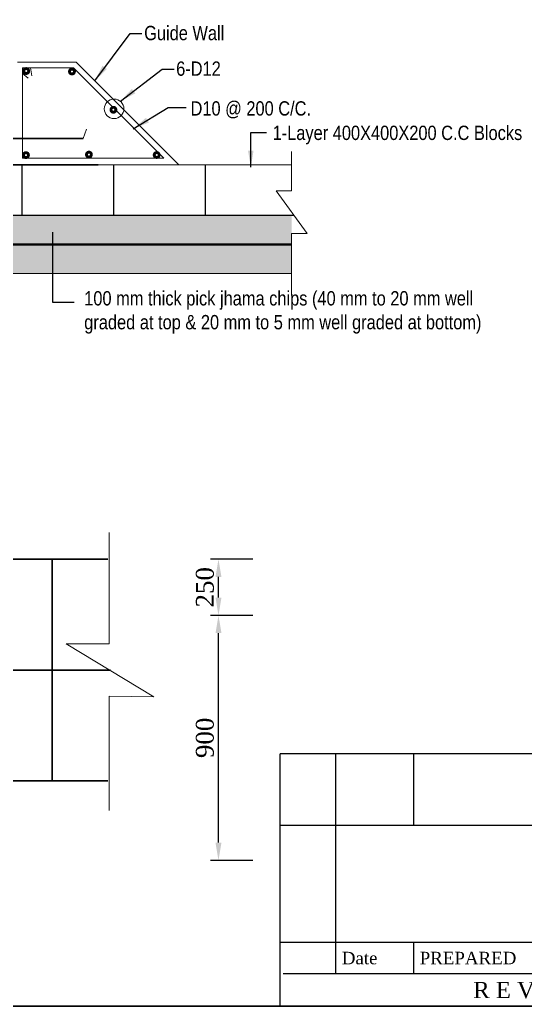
# Model space of a CAD drawing. Header units: metres. Extents: x -1354 to 3686, y -9962 to -7697.
# Drawn here: x 2766.54 to 2789.23, y -7807.27 to -7762.98 of the extents above; entities that cross this region are included whole.
import ezdxf
from ezdxf.enums import TextEntityAlignment as Align

# ---------------------------------------------------------------- set-up
doc = ezdxf.new("R2010")
doc.units = ezdxf.units.M
doc.layers.add('Blocks', color=11, linetype='Continuous', lineweight=9)
doc.layers.add('Layer1', color=7, linetype='Continuous', lineweight=13)
doc.layers.add('LINE', color=7, linetype='Continuous')
doc.styles.get("Standard").update_dxf_attribs({"font": 'times.ttf'})
doc.styles.add('TIMES', font='ARIALN.TTF')
doc.dimstyles.get("Standard").update_dxf_attribs({"dimtxt": 0.5, "dimasz": 0.4075, "dimexe": 0.364, "dimexo": 0.219, "dimgap": 0.09, "dimtad": 0, "dimdec": 0, "dimlfac": 1000, "dimzin": 0, "dimdsep": 46, "dimtxsty": 'Standard', "dimcen": 0.09, "dimadec": 0, "dimazin": 0, "dimtfac": 1, "dimtdec": 0, "dimtofl": 0, "dimtmove": 0, "dimatfit": 3, "dimfxl": 1, "dimtolj": 1, "dimtzin": 0, "dimarcsym": 0})
pattern_1 = [(50, (-160.9988, -7747.1978), (1.2752927, -0.1115736), [0.13335, -1.46685]), (355, (-160.9988, -7747.1978), (-0.2466998, 1.3373965), [0.10668, -1.17348]), (100.451, (-160.8925, -7747.2071), (1.0285975, 1.2258168), [0.11333, -1.24663]), (46.1842, (-160.9988, -7746.8422), (1.8975533, -0.2942963), [0.200025, -2.200275]), (96.6356, (-160.8407, -7746.8667), (1.6618296, 1.7319789), [0.169995, -1.869945]), (351.184, (-160.9988, -7746.8422), (1.6618322, 1.7319758), [0.16002, -1.76022]), (21, (-160.821, -7746.9311), (1.06130416, -0.71585863), [0.13335, -1.46685]), (326, (-160.821, -7746.9311), (0.4326142, 1.28931576), [0.10668, -1.17348]), (71.4514, (-160.7326, -7746.9907), (1.49391544, 0.57346), [0.11333, -1.24663]), (37.5, (-160.9988, -7747.19777), (0.02162022, 0.59188527), [0, -1.159256, 0, -1.19126, 0, -1.177925]), (7.5, (-160.9988, -7747.1978), (0.46773764, 0.70126402), [0, -0.679196, 0, -1.132586, 0, -0.448945]), (327.5, (-161.3953, -7747.19777), (0.94913417, -0.04010121), [0, -0.4445, 0, -1.38684, 0, -1.84023]), (317.5, (-161.5731, -7747.1978), (1.03690427, 0.17798544), [0, -0.57785, 0, -0.921004, 0, -1.30683])]
pattern_2 = [(37.5, (-160.99882, -7747.19777), (-0.01280025, 0.39153059), [0, -0.308864, 0, -0.34544, 0, -0.3302]), (7.5, (-160.9988, -7747.19777), (0.35961863, 0.57346008), [0, -0.166624, 0, -0.278384, 0, -0.10668]), (327.5, (-161.24876, -7747.19777), (0.632793896, 0.001149748), [0, -0.1016, 0, -0.36576, 0, -0.47752]), (317.5, (-161.24876, -7747.19777), (0.61084516, 0.17834346), [0, -0.0508, 0, -0.239776, 0, -0.27432])]

# ---------------------------------------------------------------- blocks, each defined once
blk = doc.blocks.new('*D968')
at = {"layer": 'Defpoints', "color": 0, "lineweight": -3}
for p in [(2775.458, -7789.72), (2777.217, -7789.72), (2777.217, -7800.722)]:
    blk.add_point(p, dxfattribs=at)
at = {"layer": 'Layer1', "color": 0, "lineweight": -2}
for p, q in [((2776.998, -7789.72), (2775.094, -7789.72)), ((2776.998, -7800.722), (2775.094, -7800.722))]:
    blk.add_line(p, q, dxfattribs=at)
at = {"layer": 'Layer1', "color": 7, "lineweight": -2}
blk.add_line((2775.458, -7799.922), (2775.458, -7790.52), dxfattribs=at)
at = {"layer": 'Layer1', "color": 7, "lineweight": -3}
for points in [[(2775.325, -7790.52), (2775.592, -7790.52), (2775.458, -7789.72)], [(2775.325, -7799.922), (2775.592, -7799.922), (2775.458, -7800.722)]]:
    blk.add_solid(points, dxfattribs=at)
at = {"layer": 'Layer1', "color": 0, "lineweight": 30, "insert": (2774.85, -7795.221), "char_height": 0.8, "attachment_point": 5, "rotation": 90}
blk.add_mtext('\\A1;900', dxfattribs=at)
blk = doc.blocks.new('*D969')
at = {"layer": 'Defpoints', "color": 0, "lineweight": -3}
for p in [(2775.458, -7787.198), (2777.217, -7787.198), (2777.217, -7789.72)]:
    blk.add_point(p, dxfattribs=at)
at = {"layer": 'Layer1', "color": 0, "lineweight": -2}
for p, q in [((2776.998, -7787.198), (2775.094, -7787.198)), ((2776.998, -7789.72), (2775.094, -7789.72))]:
    blk.add_line(p, q, dxfattribs=at)
at = {"layer": 'Layer1', "color": 7, "lineweight": -2}
blk.add_line((2775.458, -7788.92), (2775.458, -7787.998), dxfattribs=at)
at = {"layer": 'Layer1', "color": 7, "lineweight": -3}
for points in [[(2775.325, -7787.998), (2775.592, -7787.998), (2775.458, -7787.198)], [(2775.325, -7788.92), (2775.592, -7788.92), (2775.458, -7789.72)]]:
    blk.add_solid(points, dxfattribs=at)
at = {"layer": 'Layer1', "color": 0, "lineweight": 30, "insert": (2774.851, -7788.459), "char_height": 0.8, "attachment_point": 5, "rotation": 90}
blk.add_mtext('\\A1;250', dxfattribs=at)
blk = doc.blocks.new('*D1005')
at = {"layer": 'Defpoints', "color": 0, "lineweight": -3}
for p in [(2775.458, -7789.72), (2777.217, -7789.72), (2777.217, -7800.722)]:
    blk.add_point(p, dxfattribs=at)
at = {"layer": 'Layer1', "color": 0, "lineweight": -2}
for p, q in [((2776.998, -7789.72), (2775.094, -7789.72)), ((2776.998, -7800.722), (2775.094, -7800.722))]:
    blk.add_line(p, q, dxfattribs=at)
at = {"layer": 'Layer1', "color": 7, "lineweight": -2}
blk.add_line((2775.458, -7799.922), (2775.458, -7790.52), dxfattribs=at)
at = {"layer": 'Layer1', "color": 7, "lineweight": -3}
for points in [[(2775.325, -7790.52), (2775.592, -7790.52), (2775.458, -7789.72)], [(2775.325, -7799.922), (2775.592, -7799.922), (2775.458, -7800.722)]]:
    blk.add_solid(points, dxfattribs=at)
at = {"layer": 'Layer1', "color": 0, "lineweight": 30, "insert": (2774.85, -7795.221), "char_height": 0.8, "attachment_point": 5, "rotation": 90}
blk.add_mtext('\\A1;900', dxfattribs=at)
blk = doc.blocks.new('*D1006')
at = {"layer": 'Defpoints', "color": 0, "lineweight": -3}
for p in [(2775.458, -7787.198), (2777.217, -7787.198), (2777.217, -7789.72)]:
    blk.add_point(p, dxfattribs=at)
at = {"layer": 'Layer1', "color": 0, "lineweight": -2}
for p, q in [((2776.998, -7787.198), (2775.094, -7787.198)), ((2776.998, -7789.72), (2775.094, -7789.72))]:
    blk.add_line(p, q, dxfattribs=at)
at = {"layer": 'Layer1', "color": 7, "lineweight": -2}
blk.add_line((2775.458, -7788.92), (2775.458, -7787.998), dxfattribs=at)
at = {"layer": 'Layer1', "color": 7, "lineweight": -3}
for points in [[(2775.325, -7787.998), (2775.592, -7787.998), (2775.458, -7787.198)], [(2775.325, -7788.92), (2775.592, -7788.92), (2775.458, -7789.72)]]:
    blk.add_solid(points, dxfattribs=at)
at = {"layer": 'Layer1', "color": 0, "lineweight": 30, "insert": (2774.851, -7788.459), "char_height": 0.8, "attachment_point": 5, "rotation": 90}
blk.add_mtext('\\A1;250', dxfattribs=at)

msp = doc.modelspace()

# ---------------------------------------------------------------- hatches: boundary and pattern name
at = {"layer": 'Blocks', "lineweight": 9, "ltscale": 0.05}
h = msp.add_hatch(dxfattribs=at)
h.set_pattern_fill('AR-CONC', color=0, scale=0.007, style=0)
h.set_pattern_definition(pattern_1)
h.paths.add_polyline_path([(2778.739829, -7771.757369), (2730.495733, -7771.757369), (2730.495733, -7773.062369), (2778.739829, -7773.062369)])
h = msp.add_hatch(dxfattribs=at)
h.set_pattern_fill('AR-CONC', color=0, scale=0.007, style=0)
h.set_pattern_definition(pattern_1)
h.paths.add_polyline_path([(2778.739829, -7771.757369), (2730.495733, -7771.757369), (2730.495733, -7773.062369), (2778.739829, -7773.062369)])
h = msp.add_hatch(dxfattribs=at)
h.set_pattern_fill('AR-SAND', color=0, scale=0.008, style=0)
h.set_pattern_definition(pattern_2)
h.paths.add_polyline_path([(2778.739829, -7773.062369), (2742.964304, -7773.062369), (2742.964304, -7774.367369), (2778.739829, -7774.367369)])
h = msp.add_hatch(dxfattribs=at)
h.set_pattern_fill('AR-SAND', color=0, scale=0.008, style=0)
h.set_pattern_definition(pattern_2)
h.paths.add_polyline_path([(2778.739829, -7773.062369), (2742.964304, -7773.062369), (2742.964304, -7774.367369), (2778.739829, -7774.367369)])

# ---------------------------------------------------------------- linework, layer by layer
at = {"color": 0, "linetype": 'Continuous', "lineweight": -3, "ltscale": 0.5}
for p, q in [((2766.630446, -7769.49791), (2766.630446, -7771.747069)), ((2766.630446, -7769.49791), (2766.630446, -7771.747069)), ((2770.745613, -7769.49791), (2770.745613, -7771.747069)), ((2770.745613, -7769.49791), (2770.745613, -7771.747069)), ((2774.860781, -7769.49791), (2774.860781, -7771.747069)), ((2774.860781, -7769.49791), (2774.860781, -7771.747069)), ((2730.495733, -7771.747069), (2778.840548, -7771.747069)), ((2730.495733, -7771.747069), (2778.840548, -7771.747069))]:
    msp.add_line(p, q, dxfattribs=at)
at = {"layer": 'Blocks', "color": 0, "lineweight": 13, "ltscale": 0.05}
for p, q in [((2769.071781, -7764.887723), (2766.443781, -7764.887723)), ((2769.071781, -7764.887723), (2766.443781, -7764.887723)), ((2769.071781, -7764.887723), (2773.681968, -7769.49791)), ((2769.071781, -7764.887723), (2773.681968, -7769.49791)), ((2766.667848, -7765.133439), (2766.667848, -7769.189635)), ((2768.95491, -7765.133439), (2766.667848, -7765.133439)), ((2766.667848, -7765.133439), (2766.667848, -7769.189635)), ((2768.95491, -7765.133439), (2766.667848, -7765.133439)), ((2767.016492, -7765.133439), (2767.075943, -7765.493554)), ((2767.016492, -7765.133439), (2767.075943, -7765.493554)), ((2768.95491, -7765.133439), (2773.011106, -7769.189635)), ((2768.95491, -7765.133439), (2773.011106, -7769.189635)), ((2769.534813, -7767.886724), (2769.383972, -7768.310489)), ((2769.534813, -7767.886724), (2769.383972, -7768.310489)), ((2766.667848, -7769.189635), (2773.011106, -7769.189635)), ((2766.667848, -7769.189635), (2773.011106, -7769.189635)), ((2739.173781, -7769.49791), (2778.739829, -7769.49791)), ((2739.173781, -7769.49791), (2778.739829, -7769.49791)), ((2778.739829, -7774.367369), (2730.495733, -7774.367369)), ((2778.739829, -7774.367369), (2730.495733, -7774.367369)), ((2770.549693, -7785.998577), (2770.549693, -7790.997469)), ((2770.549693, -7785.998577), (2770.549693, -7790.997469)), ((2770.549693, -7790.997469), (2768.615405, -7790.997469)), ((2768.615405, -7790.997469), (2772.555165, -7793.377074)), ((2770.549693, -7790.997469), (2768.615405, -7790.997469)), ((2768.615405, -7790.997469), (2772.555165, -7793.377074)), ((2772.555165, -7793.377074), (2770.549693, -7793.353524)), ((2770.549693, -7793.353524), (2770.549693, -7798.481094)), ((2772.555165, -7793.377074), (2770.549693, -7793.353524)), ((2770.549693, -7793.353524), (2770.549693, -7798.481094))]:
    msp.add_line(p, q, dxfattribs=at)
at = {"layer": 'Blocks', "color": 0, "lineweight": 40, "ltscale": 0.05}
msp.add_line((2778.739829, -7773.062369), (2730.495733, -7773.062369), dxfattribs=at)
msp.add_line((2778.739829, -7773.062369), (2730.495733, -7773.062369), dxfattribs=at)
at = {"layer": 'Blocks', "color": 0, "lineweight": 13, "ltscale": 0.05}
for points in [[(2766.667848, -7765.387957), (2766.917356, -7765.59915)], [(2766.667848, -7765.387957), (2766.917356, -7765.59915)], [(2778.739829, -7768.88739), (2778.739829, -7770.657563), (2778.047285, -7770.657563), (2779.44076, -7772.57143), (2778.739829, -7772.57143), (2778.739829, -7775.355652)], [(2778.739829, -7768.88739), (2778.739829, -7770.657563), (2778.047285, -7770.657563), (2779.44076, -7772.57143), (2778.739829, -7772.57143), (2778.739829, -7775.355652)]]:
    msp.add_lwpolyline(points, dxfattribs=at)
msp.add_circle((2770.771741, -7766.977149), 0.440227, dxfattribs=at)
msp.add_circle((2770.771741, -7766.977149), 0.440227, dxfattribs=at)
at = {"layer": 'Layer1', "color": 7, "lineweight": 30}
for p, q in [((2739.984543, -7768.310489), (2769.383972, -7768.310489)), ((2739.984543, -7768.310489), (2769.383972, -7768.310489)), ((2770.061781, -7769.49791), (2739.173781, -7769.49791)), ((2770.061781, -7769.49791), (2739.173781, -7769.49791)), ((2763.022376, -7787.197578), (2769.25492, -7787.197578)), ((2763.022376, -7787.197578), (2769.25492, -7787.197578))]:
    msp.add_line(p, q, dxfattribs=at)
for points in [[(2813.54408, -7807.272354), (2726.087141, -7807.272354), (2726.087141, -7729.910608), (2837.186222, -7729.910608), (2837.186222, -7790.795543), (2837.186222, -7804.750124), (2837.186222, -7807.272354)], [(2813.54408, -7807.272354), (2726.087141, -7807.272354), (2726.087141, -7729.910608), (2837.186222, -7729.910608), (2837.186222, -7790.795543), (2837.186222, -7804.750124), (2837.186222, -7807.272354)], [(2763.022376, -7792.174218), (2767.999016, -7792.174218), (2767.999016, -7787.197578), (2763.022376, -7787.197578)], [(2763.022376, -7792.174218), (2767.999016, -7792.174218), (2767.999016, -7787.197578), (2763.022376, -7787.197578)], [(2763.022376, -7797.150858), (2767.999016, -7797.150858), (2767.999016, -7792.174218), (2763.022376, -7792.174218)], [(2763.022376, -7797.150858), (2767.999016, -7797.150858), (2767.999016, -7792.174218), (2763.022376, -7792.174218)]]:
    msp.add_lwpolyline(points, close=True, dxfattribs=at)
at = {"layer": 'Layer1', "color": 7, "lineweight": 30, "const_width": 0.218963}
for points in [[(2766.894598, -7765.280247, -1), (2766.76322, -7765.280247, -1)], [(2766.894598, -7765.280247, -1), (2766.76322, -7765.280247, -1)], [(2768.94706, -7765.303378, -1), (2768.815682, -7765.303378, -1)], [(2768.94706, -7765.303378, -1), (2768.815682, -7765.303378, -1)], [(2770.807347, -7767.019559, -1), (2770.675969, -7767.019559, -1)], [(2770.807347, -7767.019559, -1), (2770.675969, -7767.019559, -1)], [(2766.882372, -7769.055401, -1), (2766.750994, -7769.055401, -1)], [(2766.882372, -7769.055401, -1), (2766.750994, -7769.055401, -1)], [(2769.708628, -7769.032792, -1), (2769.57725, -7769.032792, -1)], [(2769.708628, -7769.032792, -1), (2769.57725, -7769.032792, -1)], [(2772.750374, -7769.050518, -1), (2772.618996, -7769.050518, -1)], [(2772.750374, -7769.050518, -1), (2772.618996, -7769.050518, -1)]]:
    msp.add_lwpolyline(points, format="xyb", close=True, dxfattribs=at)
at = {"layer": 'Layer1', "color": 7, "lineweight": 30}
for points in [[(2770.487336, -7787.197578), (2767.999016, -7787.197578), (2767.999016, -7792.174218), (2770.558333, -7792.174218)], [(2770.487336, -7787.197578), (2767.999016, -7787.197578), (2767.999016, -7792.174218), (2770.558333, -7792.174218)], [(2770.612529, -7792.174218), (2767.999016, -7792.174218), (2767.999016, -7797.150858), (2770.487336, -7797.150858)], [(2770.612529, -7792.174218), (2767.999016, -7792.174218), (2767.999016, -7797.150858), (2770.487336, -7797.150858)]]:
    msp.add_lwpolyline(points, dxfattribs=at)
at = {"layer": 'LINE', "lineweight": -2, "ltscale": 0.5}
for p, q in [((2803.041073, -7795.93067), (2778.227856, -7795.93067)), ((2778.227856, -7807.272354), (2778.227856, -7795.93067)), ((2780.712874, -7795.93067), (2780.712874, -7805.810133)), ((2784.210083, -7795.93067), (2784.210083, -7799.161194)), ((2803.041073, -7799.161194), (2778.227856, -7799.161194)), ((2803.041073, -7804.405491), (2778.227856, -7804.405491)), ((2784.210083, -7804.405491), (2784.210083, -7805.810133)), ((2803.041073, -7805.810133), (2778.358316, -7805.810133))]:
    msp.add_line(p, q, dxfattribs=at)

# ---------------------------------------------------------------- texts
at = {"layer": 'Layer1', "color": 7, "lineweight": 30, "char_height": 0.6422922, "attachment_point": 1, "style": 'TIMES'}
for s, insert, width in [('Guide Wall', (2772.12169, -7763.252565), 5.62835096), ('Guide Wall', (2772.12169, -7763.252565), 5.62835096), ('6-D12', (2773.558972, -7764.850543), 5.62835096), ('6-D12', (2773.558972, -7764.850543), 5.62835096), ('D10 @ 200 C/C.', (2774.205038, -7766.637803), 5.62835096), ('D10 @ 200 C/C.', (2774.205038, -7766.637803), 5.62835096), ('1-Layer 400X400X200 C.C Blocks', (2777.887931, -7767.734844), 11.74285428), ('1-Layer 400X400X200 C.C Blocks', (2777.887931, -7767.734844), 11.74285428), ('100 mm thick pick jhama chips (40 mm to 20 mm well graded at top & 20 mm to 5 mm well graded at bottom) ', (2769.432056, -7775.164272), 19.45257056), ('100 mm thick pick jhama chips (40 mm to 20 mm well graded at top & 20 mm to 5 mm well graded at bottom) ', (2769.432056, -7775.164272), 19.45257056)]:
    msp.add_mtext(s, dxfattribs=dict(at, insert=insert, width=width))
at = {"layer": 'LINE', "lineweight": -2, "ltscale": 0.5}
for s, p in [('Date', (2780.993802, -7805.38874)), ('PREPARED', (2784.491011, -7805.38874))]:
    msp.add_text(s, height=0.5618566, dxfattribs=at).set_placement(p)
msp.add_text('R E V I S I O N S', height=0.73111054, dxfattribs=at).set_placement((2790.883266, -7806.906799), align=Align.CENTER)

# ---------------------------------------------------------------- dimensions: what is measured, and where the dimension line sits
at = {"layer": 'Layer1', "color": 7, "lineweight": 30}
for base, p1, p2, text, picture, middle in [((2775.458404, -7787.197578), (2777.21721, -7789.720035), (2777.21721, -7787.197578), '250', '*D969', (2774.851482, -7788.458807)), ((2775.458404, -7787.197578), (2777.21721, -7789.720035), (2777.21721, -7787.197578), '250', '*D1006', (2774.851482, -7788.458807)), ((2775.458404, -7789.720035), (2777.21721, -7800.721774), (2777.21721, -7789.720035), '900', '*D968', (2774.850329, -7795.220905)), ((2775.458404, -7789.720035), (2777.21721, -7800.721774), (2777.21721, -7789.720035), '900', '*D1005', (2774.850329, -7795.220905))]:
    dim = msp.add_linear_dim(base=base, p1=p1, p2=p2, angle=270, text=text, dimstyle='Standard', override={"dimtxt": 0.8, "dimasz": 0.8, "dimgap": 0.2, "dimtad": 1, "dimdec": 2, "dimrnd": 0.002, "dimpost": 'm', "dimcen": 0.05, "dimclrd": 7, "dimadec": 1, "dimtdec": 2, "dimfrac": 2}, dxfattribs=at)
    dim.commit()
    dim.dimension.update_dxf_attribs({"geometry": picture, "text_midpoint": middle})

# ---------------------------------------------------------------- leaders
at = {"layer": 'Layer1', "color": 7, "lineweight": 20}
for points in [[(2769.90254, -7765.718482), (2771.490362, -7763.594148), (2772.025346, -7763.594148)], [(2769.90254, -7765.718482), (2771.490362, -7763.594148), (2772.025346, -7763.594148)], [(2771.055431, -7766.640519), (2772.927644, -7765.192126), (2773.462628, -7765.192126)], [(2771.055431, -7766.640519), (2772.927644, -7765.192126), (2773.462628, -7765.192126)], [(2771.627961, -7767.873508), (2773.205374, -7766.919444), (2774.006779, -7766.919444)], [(2771.627961, -7767.873508), (2773.205374, -7766.919444), (2774.006779, -7766.919444)], [(2776.909228, -7769.604086), (2776.907443, -7768.040992), (2777.607163, -7768.040992)], [(2776.909228, -7769.604086), (2776.907443, -7768.040992), (2777.607163, -7768.040992)], [(2768.014245, -7772.51498), (2768.014245, -7775.665177), (2768.979793, -7775.665177)], [(2768.014245, -7772.51498), (2768.014245, -7775.665177), (2768.979793, -7775.665177)]]:
    msp.add_leader(points, dimstyle='Standard', override={"dimtxt": 0.75, "dimasz": 0.75, "dimdec": 2, "dimrnd": 0.002, "dimpost": 'm', "dimcen": 0.05, "dimclrd": 7, "dimadec": 1, "dimtdec": 2, "dimfrac": 2}, dxfattribs=at)

doc.saveas('drawing.dxf')
